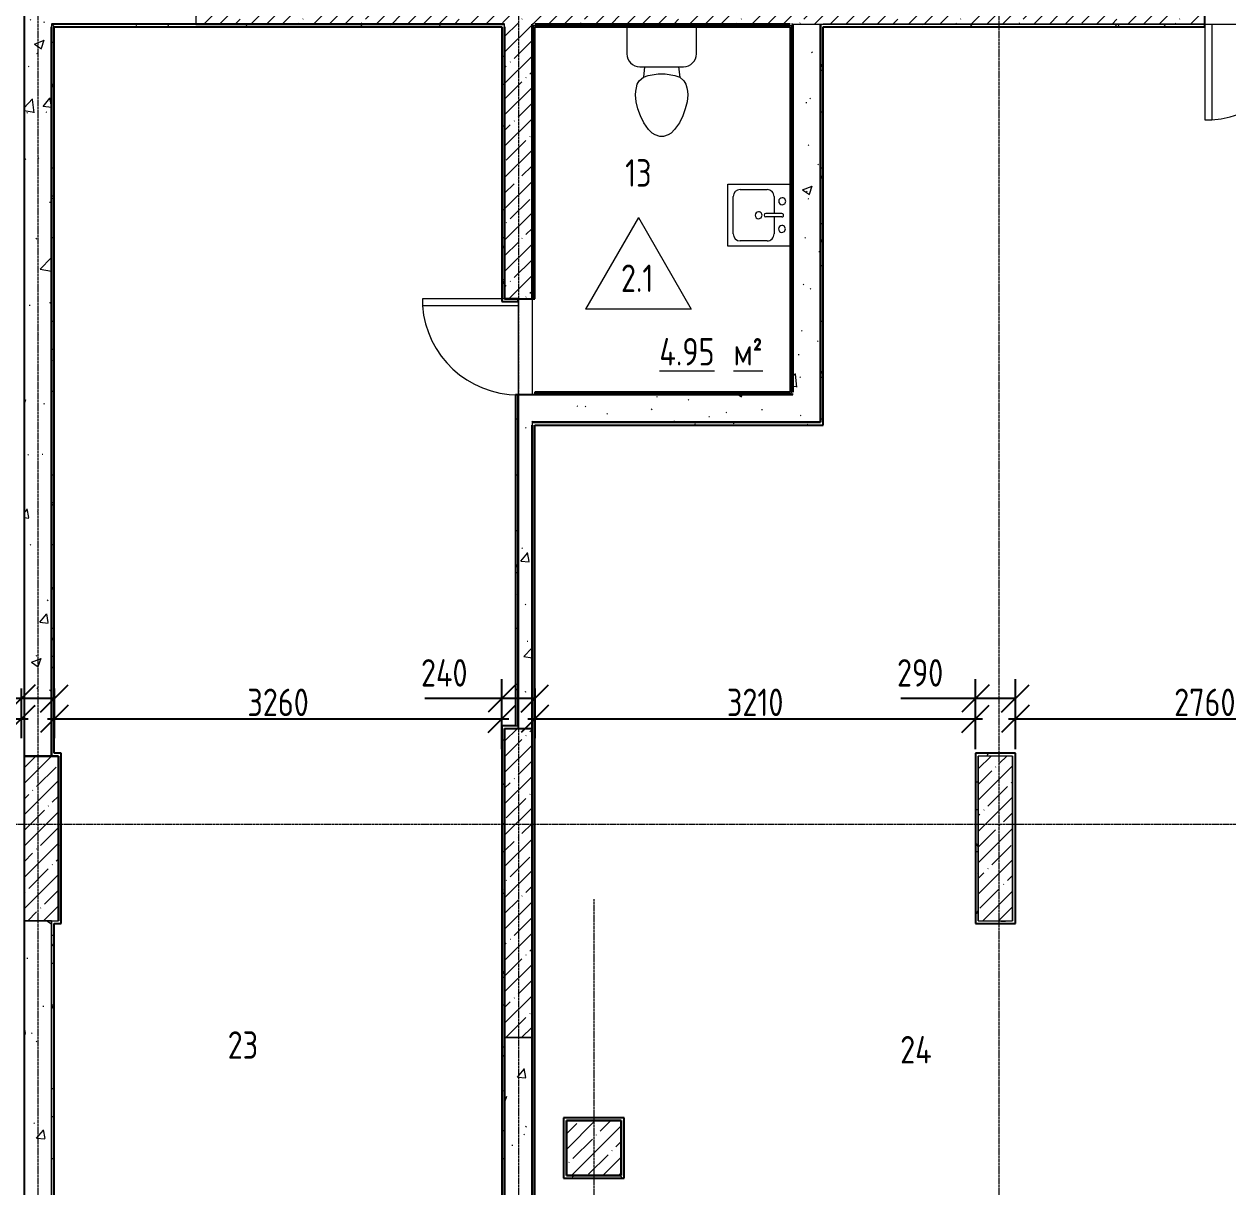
# Model space of a CAD drawing. Header units: millimetres. Extents: x -11854 to 4360091, y -19344 to 4989148.
# Drawn here: x 52023 to 60791, y 6279 to 14747 of the extents above; entities that cross this region are included whole.
import ezdxf

# ---------------------------------------------------------------- set-up
doc = ezdxf.new("R2010")
doc.units = ezdxf.units.MM
doc.linetypes.add('Линия сетки', pattern=[22.225, 12.7, -3.175, 3.175, -3.175])
doc.layers.get('0').update_dxf_attribs({"color": 254})
doc.layers.get('Defpoints').update_dxf_attribs({"color": 254})
for name, color, linetype, lineweight in [('A-ANNO-DIMS', 254, 'Continuous', 9), ('A-AREA-IDEN', 254, 'Continuous', 9), ('A-COLS', 254, 'Continuous', 9), ('A-DOOR', 254, 'Continuous', 9), ('A-WALL', 254, 'Continuous', 9), ('P-SANR-FIXT', 254, 'Continuous', 9), ('S-GRID', 254, 'Continuous', 9)]:
    doc.layers.add(name, color=color, linetype=linetype, lineweight=lineweight)
doc.styles.add('ISOCPEUR', font='isocpeur.ttf', dxfattribs={"width": 0.8, "height": 200})
doc.styles.add('ISOCPEUR_B', font='', dxfattribs={"width": 0.8, "height": 200})
doc.styles.add('ISOCPEUR_B_1', font='', dxfattribs={"width": 0.8, "height": 200})
doc.styles.get('ISOCPEUR_B').set_extended_font_data('ISOCPEUR', bold=True)
doc.styles.get('ISOCPEUR_B_1').set_extended_font_data('ISOCPEUR', bold=True)
doc.dimstyles.new('2_0_мм_ISOCPEUR', dxfattribs={"dimscale": 304.8, "dimtxt": 199.196235, "dimasz": 0.656168, "dimexe": 0.459318, "dimexo": 0.625, "dimgap": 0.065617, "dimtad": 1, "dimdec": 0, "dimtxsty": 'ISOCPEUR', "dimblk1": 'OBLIQUE', "dimblk2": 'OBLIQUE', "dimsah": 1, "dimcen": 2.5, "dimdle": 0.164042, "dimazin": 3, "dimtfac": 1, "dimtix": 1, "dimtmove": 0, "dimatfit": 3, "dimfxl": 0.787402, "dimfxlon": 1, "dimtvp": 1, "dimarcsym": 2})
doc.dimstyles.new('2_0_мм_ISOCPEUR_1', dxfattribs={"dimscale": 304.8, "dimtxt": 199.196235, "dimasz": 0.656168, "dimexe": 0.459318, "dimexo": 0.625, "dimgap": 0.065617, "dimtad": 1, "dimdec": 0, "dimtxsty": 'ISOCPEUR', "dimblk1": 'OBLIQUE', "dimblk2": 'OBLIQUE', "dimsah": 1, "dimcen": 2.5, "dimdle": 0.164042, "dimazin": 3, "dimtfac": 1, "dimtix": 1, "dimtmove": 1, "dimatfit": 3, "dimfxl": 0.787402, "dimfxlon": 1, "dimtvp": 1, "dimarcsym": 2})
pattern_1 = [(50, (542041.7, 20914.14), (728.7365, -63.7558), [76.2, -838.2]), (355, (542041.7, 20914.14), (-140.9716, 764.2276), [60.96, -670.56]), (100.451, (542102.4, 20908.8), (587.77, 700.4668), [64.76, -712.36]), (46.184, (542041.7, 21117.3), (1084.3162, -168.171), [114.3, -1257.3]), (96.636, (542132, 21103.3), (949.61, 989.7098), [97.14, -1068.54]), (351.184, (542041.7, 21117.3), (949.6206, 989.7012), [91.44, -1005.84]), (21, (542143.3, 21066.54), (606.4579, -409.0606), [76.2, -838.2]), (326, (542143.3, 21066.54), (247.2083, 736.7529), [60.96, -670.56]), (71.451, (542193.8, 21032.46), (853.6683, 327.6855), [64.76, -712.36]), (37.5, (542041.67, 20914.14), (12.3547, 338.22012), [6.706, -655.726, 6.706, -674.014, -673.1]), (37.5, (542041.67, 20914.14), (12.3547, 338.22012), [-1343.152, 6.706, -666.394]), (7.5, (542041.67, 20914.14), (267.27887, 400.72213), [6.706, -381.406, 6.706, -640.486, -256.54]), (7.5, (542041.67, 20914.14), (267.27887, 400.72213), [-1035.304, 6.706, -249.834]), (327.5, (541815.1, 20914.14), (542.36333, -22.91534), [6.706, -247.294, 6.706, -785.774, -1051.56]), (327.5, (541815.1, 20914.14), (542.36333, -22.91534), [-1046.48, 6.706, -1044.854]), (317.5, (541713.5, 20914.14), (592.51696, 101.7071), [6.706, -323.494, 6.706, -519.582, -746.76]), (317.5, (541713.5, 20914.14), (592.51696, 101.7071), [-856.488, 6.706, -740.054])]
pattern_2 = [(45, (542041.67, 20914.14), (-114.049253, 114.049253), []), (45, (542155.72, 20914.14), (-114.049253, 114.049253), [201.613, -40.323, 3.353, -36.97])]
pattern_3 = [(0, (542041.67, 20914.14), (406.4, 101.6), [33.528, -271.272, 33.528, -271.272, -1625.6]), (0, (542041.67, 20914.14), (406.4, 101.6), [-609.6, 33.528, -576.072, 33.528, -271.272, -711.2]), (0, (542041.67, 20914.14), (406.4, 101.6), [-1524, 33.528, -169.672, 33.528, -474.472]), (120, (542194.07, 20964.94), (-291.18818, 301.152724), [33.528, -271.272, 33.528, -1896.872]), (120, (542194.07, 20964.94), (-291.18818, 301.152724), [-338.328, -271.272, 33.528, -576.072, -1016]), (120, (542194.07, 20964.94), (-291.18818, 301.152724), [-1219.2, 33.528, -271.272, 33.528, -677.672]), (120, (542194.07, 20964.94), (-291.18818, 301.152724), [-1557.528, -169.672, 33.528, -474.472]), (240, (542244.87, 21168.14), (-115.21182, -402.752724), [33.528, -271.272, 33.528, -1896.872]), (240, (542244.87, 21168.14), (-115.21182, -402.752724), [-338.328, -271.272, 33.528, -576.072, -1016]), (240, (542244.87, 21168.14), (-115.21182, -402.752724), [-1219.2, 33.528, -271.272, 33.528, -677.672]), (240, (542244.87, 21168.14), (-115.21182, -402.752724), [-1557.528, -169.672, 33.528, -474.472])]
pattern_4 = [(0, (542041.67, 20914.14), (0, 240), []), (90, (542041.67, 20914.14), (-240, 1e-14), [])]

# ---------------------------------------------------------------- blocks, each defined once
blk = doc.blocks.new('Одиночные-Щитовые - Дверной блок внутренний глухой ДГ 21х7 Л-4592465-1Б')
at = {"layer": 'A-DOOR', "lineweight": 18}
for p, q in [((299, 100), (299, 798.1)), ((350, 798.1), (299, 798.1)), ((350, 100), (350, 798.1)), ((350, 100), (299, 100))]:
    blk.add_line(p, q, dxfattribs=at)
at = {"layer": 'A-DOOR'}
blk.add_arc((350, 100), 700, 94.17811, 180, dxfattribs=at)
blk = doc.blocks.new('Одиночные-Щитовые - Дверной блок внутренний глухой ДГ 21х7 Л-4429160-1Б')
at = {"layer": 'A-DOOR', "lineweight": 18}
for p, q in [((299, 50), (299, 748.1)), ((350, 748.1), (299, 748.1)), ((350, 50), (350, 748.1)), ((350, 50), (299, 50))]:
    blk.add_line(p, q, dxfattribs=at)
at = {"layer": 'A-DOOR'}
blk.add_arc((350, 50), 700, 94.17811, 180, dxfattribs=at)
blk = doc.blocks.new('Туалет-Домашний-3D - Туалет-Домашний-3D-2034792-1Б')
at = {"layer": 'P-SANR-FIXT'}
for p, q in [((-95, 254), (-69.6, 279.4)), ((-69.6, 279.4), (-47.6, 292.1)), ((-47.6, 292.1), (-12.7, 304.8)), ((-12.7, 304.8), (12.7, 304.8)), ((12.7, 304.8), (47.6, 292.1)), ((47.6, 292.1), (69.6, 279.4)), ((69.6, 279.4), (95, 254)), ((-153.9, 152.4), (-130.2, 203.2)), ((-130.2, 203.2), (-95, 254)), ((95, 254), (130.2, 203.2)), ((130.2, 203.2), (153.9, 152.4)), ((-186.1, 50.6), (-172.4, 101.6)), ((-172.4, 101.6), (-153.9, 152.4)), ((153.9, 152.4), (172.4, 101.6)), ((172.4, 101.6), (186.1, 50.6)), ((-190.5, 0), (-186.1, 50.6)), ((186.1, 50.6), (190.5, 0)), ((-188.3, -25.3), (-190.5, 0)), ((-183.8, -50.8), (-188.3, -25.3)), ((-177, -76.2), (-183.8, -50.8)), ((-162.6, -101.6), (-177, -76.2)), ((177, -76.2), (162.6, -101.6)), ((183.8, -50.8), (177, -76.2)), ((188.3, -25.3), (183.8, -50.8)), ((190.5, 0), (188.3, -25.3)), ((-132.3, -127), (-162.6, -101.6)), ((-97.4, -139.7), (-132.3, -127)), ((-123.5, -203.8), (-132.3, -127)), ((-25.4, -152.4), (-97.4, -139.7)), ((25.4, -152.4), (-25.4, -152.4)), ((97.4, -139.7), (25.4, -152.4)), ((132.3, -127), (97.4, -139.7)), ((123.5, -203.8), (132.3, -127)), ((162.6, -101.6), (132.3, -127)), ((158.7, -203.8), (-158.8, -203.8)), ((-253.4, -298.4), (-253.4, -494.7)), ((253.4, -494.7), (253.4, -298.4))]:
    blk.add_line(p, q, dxfattribs=at)
for centre, start, end in [((-158.8, -298.4), 90, 180), ((158.7, -298.4), 0, 90)]:
    blk.add_arc(centre, 94.6, start, end, dxfattribs=at)
blk = doc.blocks.new('Кухонная мойка-Островок - 450 x 450 мм-2034793-1Б')
at = {"layer": 'P-SANR-FIXT'}
for p, q in [((-209.3, 222.7), (240.7, 222.7)), ((-209.3, -227.3), (-209.3, 222.7)), ((-120.4, 184.6), (151.8, 184.6)), ((240.7, 222.7), (240.7, -227.3)), ((-171.2, -62.2), (-171.2, 133.8)), ((202.6, 133.8), (202.6, -62.2)), ((3, -170.2), (3, -53.1)), ((28.4, -170.2), (28.4, -53.1)), ((3, -113), (-120.4, -113)), ((151.8, -113), (28.4, -113)), ((240.7, -227.3), (-209.3, -227.3))]:
    blk.add_line(p, q, dxfattribs=at)
for centre, radius, start, end in [((-120.4, 133.8), 50.8, 90, 180), ((151.8, 133.8), 50.8, 360, 90), ((15.7, 0), 25.4, 360, 180), ((15.7, 0), 25.4, 180, 0), ((-120.4, -62.2), 50.8, 180, 270), ((15.7, -53.1), 12.7, 360, 180), ((151.8, -62.2), 50.8, 270, 0), ((-84.3, -170.2), 25.4, 0, 180), ((-84.3, -170.2), 25.4, 180, 0), ((15.7, -170.2), 12.7, 180, 360), ((117.3, -172.3), 25.4, 360, 180), ((117.3, -172.3), 25.4, 180, 0)]:
    blk.add_arc(centre, radius, start, end, dxfattribs=at)
blk = doc.blocks.new('_Oblique')
at = {"color": 0, "linetype": 'ByBlock', "lineweight": -2}
blk.add_line((-0.5, -0.5), (0.5, 0.5), dxfattribs=at)
blk = doc.blocks.new('*D774')
at = {"layer": 'A-ANNO-DIMS', "color": 0, "lineweight": -2, "transparency": 16777216}
for p, q in [((49242.5, 9909.1), (49242.5, 9548.1)), ((52002.5, 9909.1), (52002.5, 9548.1)), ((49192.5, 9688.1), (52052.5, 9688.1))]:
    blk.add_line(p, q, dxfattribs=at)
at = {"layer": 'Defpoints', "color": 0, "transparency": 16777216}
for p in [(49242.5, 9928.1), (52002.5, 9928.1), (52002.5, 9688.1)]:
    blk.add_point(p, dxfattribs=at)
at = {"layer": 'A-ANNO-DIMS', "color": 0, "lineweight": -2, "transparency": 16777216, "xscale": 200, "yscale": 200, "zscale": 200, "rotation": 180}
blk.add_blockref('_Oblique', (49242.5, 9688.1), dxfattribs=at)
at = {"layer": 'A-ANNO-DIMS', "color": 0, "lineweight": -2, "transparency": 16777216, "xscale": 200, "yscale": 200, "zscale": 200}
blk.add_blockref('_Oblique', (52002.5, 9688.1), dxfattribs=at)
at = {"layer": 'A-ANNO-DIMS', "color": 0, "transparency": 16777216, "insert": (50622.5, 9808.1), "char_height": 200, "width": 533.233, "attachment_point": 5, "style": 'ISOCPEUR'}
blk.add_mtext('\\A1;2760', dxfattribs=at)
blk = doc.blocks.new('*D775')
at = {"layer": 'A-ANNO-DIMS', "color": 0, "lineweight": -2, "transparency": 16777216}
for p, q in [((52002.5, 9909.1), (52002.5, 9696.1)), ((52242.5, 9909.1), (52242.5, 9696.1)), ((52002.5, 9836.1), (51442.5, 9836.1)), ((52242.5, 9836.1), (51952.5, 9836.1))]:
    blk.add_line(p, q, dxfattribs=at)
at = {"layer": 'Defpoints', "color": 0, "transparency": 16777216}
for p in [(52002.5, 9928.1), (52242.5, 9928.1), (52242.5, 9836.1)]:
    blk.add_point(p, dxfattribs=at)
at = {"layer": 'A-ANNO-DIMS', "color": 0, "lineweight": -2, "transparency": 16777216, "xscale": 200, "yscale": 200, "zscale": 200, "rotation": 180}
blk.add_blockref('_Oblique', (52002.5, 9836.1), dxfattribs=at)
at = {"layer": 'A-ANNO-DIMS', "color": 0, "lineweight": -2, "transparency": 16777216, "xscale": 200, "yscale": 200, "zscale": 200}
blk.add_blockref('_Oblique', (52242.5, 9836.1), dxfattribs=at)
at = {"layer": 'A-ANNO-DIMS', "color": 0, "transparency": 16777216, "insert": (51413.3, 10122.8), "char_height": 200, "width": 418.312, "attachment_point": 1, "line_spacing_factor": 1.149209, "style": 'ISOCPEUR'}
blk.add_mtext('\\A1;240', dxfattribs=at)
blk = doc.blocks.new('*D776')
at = {"layer": 'A-ANNO-DIMS', "color": 0, "lineweight": -2, "transparency": 16777216}
for p, q in [((52242.5, 9909.1), (52242.5, 9548.1)), ((55502.5, 9467.2), (55502.5, 9828.1)), ((52192.5, 9688.1), (55552.5, 9688.1))]:
    blk.add_line(p, q, dxfattribs=at)
at = {"layer": 'Defpoints', "color": 0, "transparency": 16777216}
for p in [(52242.5, 9928.1), (55502.5, 9688.1), (55502.5, 9448.1)]:
    blk.add_point(p, dxfattribs=at)
at = {"layer": 'A-ANNO-DIMS', "color": 0, "lineweight": -2, "transparency": 16777216, "xscale": 200, "yscale": 200, "zscale": 200, "rotation": 180}
blk.add_blockref('_Oblique', (52242.5, 9688.1), dxfattribs=at)
at = {"layer": 'A-ANNO-DIMS', "color": 0, "lineweight": -2, "transparency": 16777216, "xscale": 200, "yscale": 200, "zscale": 200}
blk.add_blockref('_Oblique', (55502.5, 9688.1), dxfattribs=at)
at = {"layer": 'A-ANNO-DIMS', "color": 0, "transparency": 16777216, "insert": (53872.5, 9808.1), "char_height": 200, "width": 533.233, "attachment_point": 5, "style": 'ISOCPEUR'}
blk.add_mtext('\\A1;3260', dxfattribs=at)
blk = doc.blocks.new('*D777')
at = {"layer": 'A-ANNO-DIMS', "color": 0, "lineweight": -2, "transparency": 16777216}
for p, q in [((55502.5, 9467.2), (55502.5, 9976.1)), ((55742.5, 9909.1), (55742.5, 9696.1)), ((55502.5, 9836.1), (54942.5, 9836.1)), ((55742.5, 9836.1), (55452.5, 9836.1))]:
    blk.add_line(p, q, dxfattribs=at)
at = {"layer": 'Defpoints', "color": 0, "transparency": 16777216}
for p in [(55742.5, 9928.1), (55742.5, 9836.1), (55502.5, 9448.1)]:
    blk.add_point(p, dxfattribs=at)
at = {"layer": 'A-ANNO-DIMS', "color": 0, "lineweight": -2, "transparency": 16777216, "xscale": 200, "yscale": 200, "zscale": 200, "rotation": 180}
blk.add_blockref('_Oblique', (55502.5, 9836.1), dxfattribs=at)
at = {"layer": 'A-ANNO-DIMS', "color": 0, "lineweight": -2, "transparency": 16777216, "xscale": 200, "yscale": 200, "zscale": 200}
blk.add_blockref('_Oblique', (55742.5, 9836.1), dxfattribs=at)
at = {"layer": 'A-ANNO-DIMS', "color": 0, "transparency": 16777216, "insert": (54913.3, 10122.8), "char_height": 200, "width": 418.312, "attachment_point": 1, "line_spacing_factor": 1.149209, "style": 'ISOCPEUR'}
blk.add_mtext('\\A1;240', dxfattribs=at)
blk = doc.blocks.new('*D778')
at = {"layer": 'A-ANNO-DIMS', "color": 0, "lineweight": -2, "transparency": 16777216}
for p, q in [((55742.5, 9909.1), (55742.5, 9548.1)), ((58952.5, 9467.2), (58952.5, 9828.1)), ((55692.5, 9688.1), (59002.5, 9688.1))]:
    blk.add_line(p, q, dxfattribs=at)
at = {"layer": 'Defpoints', "color": 0, "transparency": 16777216}
for p in [(55742.5, 9928.1), (58952.5, 9688.1), (58952.5, 9448.1)]:
    blk.add_point(p, dxfattribs=at)
at = {"layer": 'A-ANNO-DIMS', "color": 0, "lineweight": -2, "transparency": 16777216, "xscale": 200, "yscale": 200, "zscale": 200, "rotation": 180}
blk.add_blockref('_Oblique', (55742.5, 9688.1), dxfattribs=at)
at = {"layer": 'A-ANNO-DIMS', "color": 0, "lineweight": -2, "transparency": 16777216, "xscale": 200, "yscale": 200, "zscale": 200}
blk.add_blockref('_Oblique', (58952.5, 9688.1), dxfattribs=at)
at = {"layer": 'A-ANNO-DIMS', "color": 0, "transparency": 16777216, "insert": (57347.5, 9808.1), "char_height": 200, "width": 496.458, "attachment_point": 5, "style": 'ISOCPEUR'}
blk.add_mtext('\\A1;3210', dxfattribs=at)
blk = doc.blocks.new('*D779')
at = {"layer": 'A-ANNO-DIMS', "color": 0, "lineweight": -2, "transparency": 16777216}
for p, q in [((58952.5, 9467.2), (58952.5, 9976.1)), ((59242.5, 9467.2), (59242.5, 9976.1)), ((58952.5, 9836.1), (58408.5, 9836.1)), ((59242.5, 9836.1), (58902.5, 9836.1))]:
    blk.add_line(p, q, dxfattribs=at)
at = {"layer": 'Defpoints', "color": 0, "transparency": 16777216}
for p in [(59242.5, 9836.1), (58952.5, 9448.1), (59242.5, 9448.1)]:
    blk.add_point(p, dxfattribs=at)
at = {"layer": 'A-ANNO-DIMS', "color": 0, "lineweight": -2, "transparency": 16777216, "xscale": 200, "yscale": 200, "zscale": 200, "rotation": 180}
blk.add_blockref('_Oblique', (58952.5, 9836.1), dxfattribs=at)
at = {"layer": 'A-ANNO-DIMS', "color": 0, "lineweight": -2, "transparency": 16777216, "xscale": 200, "yscale": 200, "zscale": 200}
blk.add_blockref('_Oblique', (59242.5, 9836.1), dxfattribs=at)
at = {"layer": 'A-ANNO-DIMS', "color": 0, "transparency": 16777216, "insert": (58380.5, 10122.8), "char_height": 200, "width": 399.925, "attachment_point": 1, "line_spacing_factor": 1.149209, "style": 'ISOCPEUR'}
blk.add_mtext('\\A1;290', dxfattribs=at)
blk = doc.blocks.new('*D780')
at = {"layer": 'A-ANNO-DIMS', "color": 0, "lineweight": -2, "transparency": 16777216}
for p, q in [((62002.5, 9909.1), (62002.5, 9548.1)), ((59242.5, 9467.2), (59242.5, 9828.1)), ((59192.5, 9688.1), (62052.5, 9688.1))]:
    blk.add_line(p, q, dxfattribs=at)
at = {"layer": 'Defpoints', "color": 0, "transparency": 16777216}
for p in [(62002.5, 9928.1), (62002.5, 9688.1), (59242.5, 9448.1)]:
    blk.add_point(p, dxfattribs=at)
at = {"layer": 'A-ANNO-DIMS', "color": 0, "lineweight": -2, "transparency": 16777216, "xscale": 200, "yscale": 200, "zscale": 200, "rotation": 180}
blk.add_blockref('_Oblique', (59242.5, 9688.1), dxfattribs=at)
at = {"layer": 'A-ANNO-DIMS', "color": 0, "lineweight": -2, "transparency": 16777216, "xscale": 200, "yscale": 200, "zscale": 200}
blk.add_blockref('_Oblique', (62002.5, 9688.1), dxfattribs=at)
at = {"layer": 'A-ANNO-DIMS', "color": 0, "transparency": 16777216, "insert": (60622.5, 9808.1), "char_height": 200, "width": 533.233, "attachment_point": 5, "style": 'ISOCPEUR'}
blk.add_mtext('\\A1;2760', dxfattribs=at)
blk = doc.blocks.new('МАРКА ПОМЕЩЕНИЯ - ПОЛЫ - ОТДЕЛКА ПОЛА-6347798-1Б')
at = {"layer": 'A-AREA-IDEN'}
for p, q in [((0, 4.233), (-3.855, -2.444)), ((0, 4.233), (3.855, -2.444)), ((3.855, -2.444), (-3.855, -2.444))]:
    blk.add_line(p, q, dxfattribs=at)

msp = doc.modelspace()

# ---------------------------------------------------------------- hatches: boundary and pattern name
at = {"layer": 'A-COLS'}
h = msp.add_hatch(dxfattribs=at)
h.set_pattern_fill('FP_1', color=8, style=0, pattern_type=2)
h.set_pattern_definition(pattern_2)
h.paths.add_polyline_path([(56372.6, 6362.4), (56372.6, 6762.4), (55972.6, 6762.4), (55972.6, 6362.4)])
at = {"layer": 'A-WALL'}
h = msp.add_hatch(dxfattribs=at)
h.set_pattern_fill('FP_2', color=8, style=0, pattern_type=2)
h.set_pattern_definition(pattern_1)
h.paths.add_polyline_path([(52022.6, 9417.4), (52222.6, 9417.4), (52222.6, 22217.4), (52022.6, 22217.4), (52022.6, 12004.2)])
h = msp.add_hatch(dxfattribs=at)
h.set_pattern_fill('FP_1', color=8, style=0, pattern_type=2)
h.set_pattern_definition(pattern_2)
h.paths.add_polyline_path([(55522.6, 12747.4), (55722.6, 12747.4), (55722.6, 16687.4), (55522.6, 16687.4), (55522.6, 13973.3)])
h = msp.add_hatch(dxfattribs=at)
h.set_pattern_fill('FP_1', color=8, style=0, pattern_type=2)
h.set_pattern_definition(pattern_2)
h.paths.add_polyline_path([(53272.6, 14747.4), (55522.6, 14747.4), (55522.6, 14947.4), (53272.6, 14947.4)])
h.paths.add_polyline_path([(55722.6, 14747.4), (60622.6, 14747.4), (60622.6, 14947.4), (55722.6, 14947.4)])
h.paths.add_polyline_path([(61322.6, 14747.4), (63422.6, 14747.4), (63422.6, 14947.4), (61322.6, 14947.4)])
h = msp.add_hatch(dxfattribs=at)
h.set_pattern_fill('FP_5', color=8, style=0, pattern_type=2)
h.set_pattern_definition(pattern_3)
h.paths.add_polyline_path([(55502.5, 14727.5), (55522.6, 14727.5), (55522.6, 14747.5), (52222.6, 14747.5), (52222.6, 14727.5), (55258.5, 14727.5)])
h = msp.add_hatch(dxfattribs=at)
h.set_pattern_fill('FP_5', color=8, style=0, pattern_type=2)
h.set_pattern_definition(pattern_3)
h.paths.add_polyline_path([(55722.5, 12747.4), (55732.5, 12747.4), (55732.5, 14747.4), (55722.5, 14747.4), (55722.5, 13973.3)])
h = msp.add_hatch(dxfattribs=at)
h.set_pattern_fill('FP_5', color=8, style=0, pattern_type=2)
h.set_pattern_definition(pattern_3)
h.paths.add_polyline_path([(57602.5, 14737.4), (57612.5, 14737.4), (57612.5, 14747.4), (55732.5, 14747.4), (55732.5, 14737.4), (57599, 14737.4)])
h = msp.add_hatch(dxfattribs=at)
h.set_pattern_fill('FP_6', color=8, style=0, pattern_type=2)
h.set_pattern_definition(pattern_4)
h.paths.add_polyline_path([(55732.5, 12747.4), (55742.5, 12747.4), (55742.5, 14737.4), (55732.5, 14737.4), (55732.5, 13973.3)])
h = msp.add_hatch(dxfattribs=at)
h.set_pattern_fill('FP_6', color=8, style=0, pattern_type=2)
h.set_pattern_definition(pattern_4)
h.paths.add_polyline_path([(57602.5, 14727.4), (57602.5, 14737.4), (55742.5, 14737.4), (55742.5, 14727.4), (57599, 14727.4)])
h = msp.add_hatch(dxfattribs=at)
h.set_pattern_fill('FP_6', color=8, style=0, pattern_type=2)
h.set_pattern_definition(pattern_4)
h.paths.add_polyline_path([(57602.5, 12067.4), (57612.5, 12067.4), (57612.5, 14737.4), (57602.5, 14737.4), (57602.5, 13973.3)])
h = msp.add_hatch(dxfattribs=at)
h.set_pattern_fill('FP_5', color=8, style=0, pattern_type=2)
h.set_pattern_definition(pattern_3)
h.paths.add_polyline_path([(57612.5, 12057.4), (57622.6, 12057.4), (57622.5, 12067.4), (57622.5, 14747.4), (57612.5, 14747.4), (57612.5, 12067.4)])
h = msp.add_hatch(dxfattribs=at)
h.set_pattern_fill('FP_2', color=8, style=0, pattern_type=2)
h.set_pattern_definition(pattern_1)
h.paths.add_polyline_path([(57622.6, 12047.4), (57822.6, 12047.4), (57822.6, 14747.4), (57622.6, 14747.4), (57622.6, 12057.4)])
h = msp.add_hatch(dxfattribs=at)
h.set_pattern_fill('FP_5', color=8, style=0, pattern_type=2)
h.set_pattern_definition(pattern_3)
h.paths.add_polyline_path([(57842.5, 11847.4), (57842.5, 14747.4), (57822.5, 14747.4), (57822.5, 11847.4)])
h = msp.add_hatch(dxfattribs=at)
h.set_pattern_fill('FP_5', color=8, style=0, pattern_type=2)
h.set_pattern_definition(pattern_3)
h.paths.add_polyline_path([(62002.5, 14727.4), (62022.6, 14727.4), (62022.6, 14747.4), (61322.6, 14747.4), (61322.6, 14727.4), (61987.4, 14727.4)])
h.paths.add_polyline_path([(60524.6, 14727.4), (60622.6, 14727.4), (60622.6, 14747.4), (57842.5, 14747.4), (57842.5, 14727.4), (59354.4, 14727.4)])
h = msp.add_hatch(dxfattribs=at)
h.set_pattern_fill('FP_5', color=8, style=0, pattern_type=2)
h.set_pattern_definition(pattern_3)
h.paths.add_polyline_path([(52242.5, 9437.4), (52242.5, 14727.5), (52222.5, 14727.5), (52222.5, 9437.4)])
h = msp.add_hatch(dxfattribs=at)
h.set_pattern_fill('FP_5', color=8, style=0, pattern_type=2)
h.set_pattern_definition(pattern_3)
h.paths.add_polyline_path([(55522.5, 12727.4), (55522.5, 14727.5), (55502.5, 14727.5), (55502.5, 12727.4)])
h = msp.add_hatch(dxfattribs=at)
h.set_pattern_fill('FP_5', color=8, style=0, pattern_type=2)
h.set_pattern_definition(pattern_3)
h.paths.add_polyline_path([(55602.1, 9637.4), (55622.1, 9637.4), (55622.1, 12047.4), (55602.1, 12047.4), (55602.1, 12004.2)])
h = msp.add_hatch(dxfattribs=at)
h.set_pattern_fill('FP_2', color=8, style=0, pattern_type=2)
h.set_pattern_definition(pattern_1)
h.paths.add_polyline_path([(55622.6, 9617.4), (55722.6, 9617.4), (55722.6, 12047.4), (55622.6, 12047.4), (55622.6, 12004.2)])
h = msp.add_hatch(dxfattribs=at)
h.set_pattern_fill('FP_2', color=8, style=0, pattern_type=2)
h.set_pattern_definition(pattern_1)
h.paths.add_polyline_path([(55722.6, 11847.4), (57822.6, 11847.4), (57822.6, 12047.4), (55722.6, 12047.4), (55722.6, 12004.2)])
h = msp.add_hatch(dxfattribs=at)
h.set_pattern_fill('FP_6', color=8, style=0, pattern_type=2)
h.set_pattern_definition(pattern_4)
h.paths.add_polyline_path([(55742.5, 12057.4), (57612.5, 12057.4), (57612.5, 12067.4), (55742.5, 12067.4)])
h = msp.add_hatch(dxfattribs=at)
h.set_pattern_fill('FP_5', color=8, style=0, pattern_type=2)
h.set_pattern_definition(pattern_3)
h.paths.add_polyline_path([(55843.6, 12047.4), (57622.6, 12047.4), (57622.6, 12057.4), (55742.5, 12057.4), (55742.5, 12047.4)])
h = msp.add_hatch(dxfattribs=at)
h.set_pattern_fill('FP_5', color=8, style=0, pattern_type=2)
h.set_pattern_definition(pattern_3)
h.paths.add_polyline_path([(57842.5, 11827.4), (57842.5, 11847.4), (55722.6, 11847.4), (55722.6, 11827.4), (55843.6, 11827.4)])
h = msp.add_hatch(dxfattribs=at)
h.set_pattern_fill('FP_5', color=8, style=0, pattern_type=2)
h.set_pattern_definition(pattern_3)
h.paths.add_polyline_path([(55742.5, 2242.4), (55742.5, 11827.4), (55722.5, 11827.4), (55722.5, 2242.4)])
h = msp.add_hatch(dxfattribs=at)
h.set_pattern_fill('FP_5', color=8, style=0, pattern_type=2)
h.set_pattern_definition(pattern_3)
h.paths.add_polyline_path([(55522.5, 9617.4), (55622.6, 9617.4), (55622.1, 9637.4), (55502.5, 9637.4), (55502.5, 9617.4)])
h = msp.add_hatch(dxfattribs=at)
h.set_pattern_fill('FP_5', color=8, style=0, pattern_type=2)
h.set_pattern_definition(pattern_3)
h.paths.add_polyline_path([(55502.5, 2222.4), (55522.5, 2222.4), (55522.5, 9617.4), (55502.5, 9617.4), (55502.5, 2242.4)])
h = msp.add_hatch(dxfattribs=at)
h.set_pattern_fill('FP_1', color=8, style=0, pattern_type=2)
h.set_pattern_definition(pattern_2)
h.paths.add_polyline_path([(55522.6, 7367.4), (55722.6, 7367.4), (55722.6, 9617.4), (55522.6, 9617.4), (55522.6, 8066)])
h = msp.add_hatch(dxfattribs=at)
h.set_pattern_fill('FP_1', color=8, style=0, pattern_type=2)
h.set_pattern_definition(pattern_2)
h.paths.add_polyline_path([(52022.6, 8217.4), (52272.6, 8217.4), (52272.6, 9417.4), (52022.6, 9417.4)])
h = msp.add_hatch(dxfattribs=at)
h.set_pattern_fill('FP_5', color=8, style=0, pattern_type=2)
h.set_pattern_definition(pattern_3)
h.paths.add_polyline_path([(52272.5, 8217.4), (52292.5, 8217.4), (52292.5, 9417.4), (52272.5, 9417.4)])
h = msp.add_hatch(dxfattribs=at)
h.set_pattern_fill('FP_5', color=8, style=0, pattern_type=2)
h.set_pattern_definition(pattern_3)
h.paths.add_polyline_path([(58952.5, 8197.4), (58972.5, 8197.4), (58972.5, 9437.4), (58952.5, 9437.4)])
h = msp.add_hatch(dxfattribs=at)
h.set_pattern_fill('FP_5', color=8, style=0, pattern_type=2)
h.set_pattern_definition(pattern_3)
h.paths.add_polyline_path([(58972.5, 9417.4), (59222.5, 9417.4), (59222.5, 9437.4), (58972.5, 9437.4)])
h = msp.add_hatch(dxfattribs=at)
h.set_pattern_fill('FP_1', color=8, style=0, pattern_type=2)
h.set_pattern_definition(pattern_2)
h.paths.add_polyline_path([(59222.6, 8217.4), (59222.6, 9417.4), (58972.6, 9417.4), (58972.6, 8217.4)])
h = msp.add_hatch(dxfattribs=at)
h.set_pattern_fill('FP_5', color=8, style=0, pattern_type=2)
h.set_pattern_definition(pattern_3)
h.paths.add_polyline_path([(59242.5, 8217.4), (59242.5, 9437.4), (59222.5, 9437.4), (59222.5, 8217.4)])
h = msp.add_hatch(dxfattribs=at)
h.set_pattern_fill('FP_2', color=8, style=0, pattern_type=2)
h.set_pattern_definition(pattern_1)
h.paths.add_polyline_path([(52222.6, 2222.4), (52222.6, 8217.4), (52022.6, 8217.4), (52022.6, 2222.4)])
h = msp.add_hatch(dxfattribs=at)
h.set_pattern_fill('FP_5', color=8, style=0, pattern_type=2)
h.set_pattern_definition(pattern_3)
h.paths.add_polyline_path([(52222.5, 2242.4), (52242.5, 2242.4), (52242.5, 8197.4), (52222.5, 8197.4), (52222.5, 4127.7)])
h = msp.add_hatch(dxfattribs=at)
h.set_pattern_fill('FP_5', color=8, style=0, pattern_type=2)
h.set_pattern_definition(pattern_3)
h.paths.add_polyline_path([(59242.5, 8197.4), (59242.5, 8217.4), (58972.5, 8217.4), (58972.5, 8197.4)])
h = msp.add_hatch(dxfattribs=at)
h.set_pattern_fill('FP_2', color=8, style=0, pattern_type=2)
h.set_pattern_definition(pattern_1)
h.paths.add_polyline_path([(55722.6, 2222.4), (55722.6, 7367.4), (55522.6, 7367.4), (55522.6, 2222.4)])
h = msp.add_hatch(dxfattribs=at)
h.set_pattern_fill('FP_5', color=8, style=0, pattern_type=2)
h.set_pattern_definition(pattern_3)
h.paths.add_polyline_path([(56372.6, 6762.4), (56392.6, 6762.4), (56392.6, 6782.4), (55952.6, 6782.4), (55952.6, 6762.4), (55972.6, 6762.4)])
h = msp.add_hatch(dxfattribs=at)
h.set_pattern_fill('FP_5', color=8, style=0, pattern_type=2)
h.set_pattern_definition(pattern_3)
h.paths.add_polyline_path([(55972.6, 6342.4), (55972.6, 6762.4), (55952.6, 6762.4), (55952.6, 6342.4)])
h = msp.add_hatch(dxfattribs=at)
h.set_pattern_fill('FP_5', color=8, style=0, pattern_type=2)
h.set_pattern_definition(pattern_3)
h.paths.add_polyline_path([(56372.6, 6362.4), (56392.6, 6362.4), (56392.6, 6762.4), (56372.6, 6762.4), (56372.6, 6589.1)])
h = msp.add_hatch(dxfattribs=at)
h.set_pattern_fill('FP_5', color=8, style=0, pattern_type=2)
h.set_pattern_definition(pattern_3)
h.paths.add_polyline_path([(56392.6, 6342.4), (56392.6, 6362.4), (55972.6, 6362.4), (55972.6, 6342.4)])

# ---------------------------------------------------------------- linework, layer by layer
at = {"layer": 'A-COLS', "color": 8, "lineweight": 25}
for p, q in [((56372.6, 6762.4), (55972.6, 6762.4)), ((55972.6, 6762.4), (55972.6, 6362.4)), ((56372.6, 6362.4), (56372.6, 6762.4)), ((55972.6, 6362.4), (56372.6, 6362.4))]:
    msp.add_line(p, q, dxfattribs=at)
at = {"layer": 'A-WALL', "color": 8, "lineweight": 25}
for p, q in [((52022.6, 22217.4), (52022.6, 9417.4)), ((60622.6, 14747.4), (60622.6, 16687.4)), ((55522.6, 14747.5), (52222.6, 14747.5)), ((53272.6, 14747.4), (55522.6, 14747.4)), ((55722.5, 14747.4), (55722.5, 12747.4)), ((55722.6, 12747.4), (55722.6, 14747.4)), ((55742.5, 14747.4), (57602.5, 14747.4)), ((57602.5, 14747.4), (55742.5, 14747.4)), ((57622.5, 12067.4), (57622.5, 14747.4)), ((57622.6, 14747.4), (57622.6, 12067.4)), ((57822.5, 14747.4), (57822.5, 11847.4)), ((57822.6, 11847.4), (57822.6, 14747.4)), ((60622.6, 14727.4), (60622.6, 14747.4)), ((52222.5, 14727.5), (52222.5, 9437.4)), ((52222.6, 9417.4), (52222.6, 14727.5)), ((52242.5, 14727.5), (55502.5, 14727.5)), ((52242.5, 9437.4), (52242.5, 14727.5)), ((55502.5, 14727.5), (55502.5, 12727.4)), ((55522.5, 12747.4), (55522.5, 14727.5)), ((55522.6, 14727.5), (55522.6, 12747.4)), ((55742.5, 12747.4), (55742.5, 14727.4)), ((55742.5, 14727.4), (57602.5, 14727.4)), ((57602.5, 14727.4), (57602.5, 12067.4)), ((57842.5, 11827.4), (57842.5, 14727.4)), ((57842.5, 14727.4), (60622.6, 14727.4)), ((55502.5, 12727.4), (55622.1, 12727.4)), ((55622.1, 12747.4), (55522.5, 12747.4)), ((55522.6, 12747.4), (55742.5, 12747.4)), ((55622.1, 12727.4), (55622.1, 12747.4)), ((55602.1, 12047.4), (55602.1, 9637.4)), ((55622.1, 12047.4), (55602.1, 12047.4)), ((55622.1, 9637.4), (55622.1, 12047.4)), ((55742.5, 12047.4), (55622.6, 12047.4)), ((55622.6, 9617.4), (55622.6, 12047.4)), ((57602.5, 12067.4), (55742.5, 12067.4)), ((55742.5, 12067.4), (55742.5, 12047.4)), ((55722.6, 11847.4), (57822.6, 11847.4)), ((57822.5, 11847.4), (55722.6, 11847.4)), ((55722.5, 11827.4), (55722.5, 2242.4)), ((55722.6, 7367.4), (55722.6, 11827.4)), ((55742.5, 11827.4), (57842.5, 11827.4)), ((55742.5, 2242.4), (55742.5, 11827.4)), ((55602.1, 9637.4), (55502.5, 9637.4)), ((55502.5, 9637.4), (55502.5, 2242.4)), ((55522.5, 9617.4), (55722.6, 9617.4)), ((55522.5, 2222.4), (55522.5, 9617.4)), ((55522.6, 9617.4), (55522.6, 7367.4)), ((55622.6, 9637.4), (55622.1, 9637.4)), ((52022.6, 9417.4), (52222.6, 9417.4)), ((52272.6, 9417.4), (52022.6, 9417.4)), ((52022.6, 9417.4), (52022.6, 8217.4)), ((52222.5, 9437.4), (52222.5, 9417.4)), ((52222.5, 9417.4), (52272.5, 9417.4)), ((52292.5, 9437.4), (52242.5, 9437.4)), ((52272.5, 9417.4), (52272.5, 8217.4)), ((52272.6, 8217.4), (52272.6, 9417.4)), ((52292.5, 8197.4), (52292.5, 9437.4)), ((58952.5, 9437.4), (58952.5, 8197.4)), ((59242.5, 9437.4), (58952.5, 9437.4)), ((59242.5, 8197.4), (59242.5, 9437.4)), ((52022.6, 8217.4), (52022.6, 2222.4)), ((52242.5, 2242.4), (52242.5, 8197.4)), ((52242.5, 8197.4), (52292.5, 8197.4)), ((58952.5, 8197.4), (59242.5, 8197.4)), ((55522.6, 7367.4), (55522.6, 2222.4)), ((55722.6, 2242.4), (55722.6, 7367.4)), ((56392.6, 6782.4), (55952.6, 6782.4)), ((55952.6, 6782.4), (55952.6, 6342.4)), ((55972.6, 6762.4), (56372.6, 6762.4)), ((55972.6, 6362.4), (55972.6, 6762.4)), ((56372.6, 6762.4), (56372.6, 6362.4)), ((56392.6, 6342.4), (56392.6, 6782.4)), ((55952.6, 6342.4), (56392.6, 6342.4)), ((56372.6, 6362.4), (55972.6, 6362.4))]:
    msp.add_line(p, q, dxfattribs=at)
at = {"layer": 'A-WALL', "color": 8}
for p, q in [((53272.6, 14947.4), (53272.6, 14747.4)), ((52222.6, 14747.5), (52222.6, 14727.5)), ((55522.6, 14727.5), (55522.6, 14747.5)), ((55732.5, 14747.4), (55722.5, 14747.4)), ((55732.5, 12747.4), (55732.5, 14737.4)), ((55732.5, 14737.4), (57612.5, 14737.4)), ((57622.5, 14747.4), (57612.5, 14747.4)), ((57612.5, 14737.4), (57612.5, 12057.4)), ((57622.6, 14747.4), (62022.6, 14747.4)), ((60622.6, 14747.4), (57842.5, 14747.4)), ((55622.6, 12047.4), (55622.6, 12747.4)), ((55722.6, 12747.4), (55722.6, 12047.4)), ((57612.5, 12057.4), (55742.5, 12057.4)), ((57622.6, 12047.4), (55742.5, 12047.4)), ((55742.5, 12047.4), (57622.6, 12047.4)), ((57622.6, 12047.4), (57622.6, 12057.4)), ((55722.6, 11847.4), (55722.6, 11827.4)), ((58972.5, 8217.4), (58972.5, 9417.4)), ((59222.6, 9417.4), (58972.6, 9417.4)), ((58972.6, 9417.4), (58972.6, 8217.4)), ((59222.5, 9417.4), (59222.5, 8217.4)), ((59222.6, 8217.4), (59222.6, 9417.4)), ((52022.6, 8217.4), (52272.6, 8217.4)), ((52222.6, 8217.4), (52022.6, 8217.4)), ((52222.5, 8217.4), (52222.5, 8197.4)), ((52222.5, 8197.4), (52222.5, 2242.4)), ((52222.6, 2222.4), (52222.6, 8217.4)), ((58972.6, 8217.4), (59222.6, 8217.4)), ((55522.6, 7367.4), (55722.6, 7367.4)), ((55722.6, 7367.4), (55522.6, 7367.4))]:
    msp.add_line(p, q, dxfattribs=at)
at = {"layer": 'S-GRID', "color": 8, "linetype": 'Линия сетки'}
for p, q in [((52122.6, 26233.7), (52122.6, -3986)), ((55622.6, 26233.7), (55622.6, -3986)), ((59122.6, 26233.7), (59122.6, -3986)), ((84219.3, 8917.4), (45556.2, 8917.4)), ((84219.3, 8917.4), (45556.2, 8917.4)), ((56172.6, 8374.9), (56172.6, -1715.3))]:
    msp.add_line(p, q, dxfattribs=at)

# ---------------------------------------------------------------- block references
at = {"layer": 'A-AREA-IDEN', "color": 8, "xscale": 99.99999999999991, "yscale": 99.99999999999991, "zscale": 99.99999999999991}
msp.add_blockref('МАРКА ПОМЕЩЕНИЯ - ПОЛЫ - ОТДЕЛКА ПОЛА-6347798-1Б', (56496.8, 12915.8), dxfattribs=at)
at = {"layer": 'A-DOOR', "color": 8}
for name, p, rotation in [('Одиночные-Щитовые - Дверной блок внутренний глухой ДГ 21х7 Л-4592465-1Б', (60972.6, 14847.4), 180), ('Одиночные-Щитовые - Дверной блок внутренний глухой ДГ 21х7 Л-4429160-1Б', (55672.6, 12397.4), 90.00000000046786)]:
    msp.add_blockref(name, p, dxfattribs=dict(at, rotation=rotation))
at = {"layer": 'P-SANR-FIXT', "color": 8}
for name, p, rotation in [('Туалет-Домашний-3D - Туалет-Домашний-3D-2034792-1Б', (56666, 14232.7), 180), ('Кухонная мойка-Островок - 450 x 450 мм-2034793-1Б', (57372.1, 13339.8), 90.00000000006457)]:
    msp.add_blockref(name, p, dxfattribs=dict(at, rotation=rotation))

# ---------------------------------------------------------------- texts
at = {"layer": 'A-AREA-IDEN', "color": 8, "char_height": 200, "attachment_point": 1}
for s, insert, width, style in [('13', (56400.4, 13763.4), 250.126, 'ISOCPEUR_B'), ('2.1', (56369.8, 12996.4), 295.021, 'ISOCPEUR'), ('\\L4.95 ', (56649.8, 12461.4), 654.177, 'ISOCPEUR_B'), ('\\L\\fISOCPEUR|b1|i0|c238|p34|;\\W.8;\\L²', (57327.1, 12461.4), 128.27, 'ISOCPEUR_B_1'), ('\\L\\fISOCPEUR|b1|i0|c204|p34|;\\W.8;\\Lм', (57189.5, 12461.4), 166.751, 'ISOCPEUR_B'), ('23', (53505.6, 7412.6), 295.021, 'ISOCPEUR_B'), ('24', (58403.7, 7378.5), 314.261, 'ISOCPEUR_B')]:
    msp.add_mtext(s, dxfattribs=dict(at, insert=insert, width=width, style=style))

# ---------------------------------------------------------------- dimensions: what is measured, and where the dimension line sits
at = {"layer": 'A-ANNO-DIMS', "color": 8}
for base, p1, p2, override, picture, middle in [((52242.5, 9836.1), (52002.5, 9928.1), (52242.5, 9928.1), {"dimfxl": 240}, '*D775', (51622.5, 9836.1)), ((55742.5, 9836.1), (55502.5, 9448.1), (55742.5, 9928.1), {"dimfxl": 536.656319}, '*D777', (55122.5, 9836.1)), ((59242.5, 9836.1), (58952.5, 9448.1), (59242.5, 9448.1), {"dimfxl": 290}, '*D779', (58580.5, 9836.1))]:
    dim = msp.add_linear_dim(base=base, p1=p1, p2=p2, dimstyle='2_0_мм_ISOCPEUR', override=override, dxfattribs=at)
    dim.commit()
    dim.dimension.update_dxf_attribs({"geometry": picture, "text_midpoint": middle, "dimtype": 160})
for base, p1, p2, override, picture, middle in [((52002.5, 9688.1), (49242.5, 9928.1), (52002.5, 9928.1), {"dimfxl": 2759.99805}, '*D774', (50622.5, 9808.1)), ((55502.5, 9688.1), (52242.5, 9928.1), (55502.5, 9448.1), {"dimfxl": 3295.149877}, '*D776', (53872.5, 9808.1)), ((58952.5, 9688.1), (55742.5, 9928.1), (58952.5, 9448.1), {"dimfxl": 3245.68944}, '*D778', (57347.5, 9808.1)), ((62002.5, 9688.1), (59242.5, 9448.1), (62002.5, 9928.1), {"dimfxl": 2801.428207}, '*D780', (60622.5, 9808.1))]:
    dim = msp.add_linear_dim(base=base, p1=p1, p2=p2, dimstyle='2_0_мм_ISOCPEUR_1', override=override, dxfattribs=at)
    dim.commit()
    dim.dimension.update_dxf_attribs({"geometry": picture, "text_midpoint": middle})

doc.saveas('drawing.dxf')
